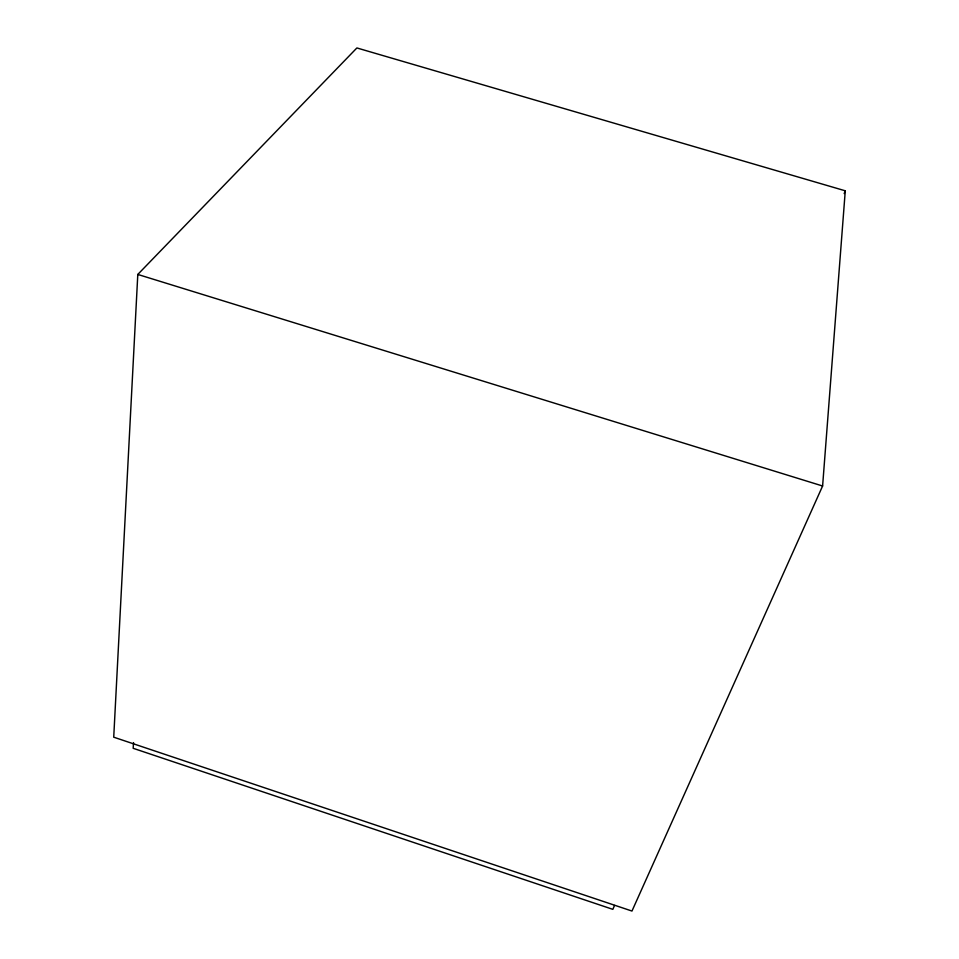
<?xml version="1.0" encoding="UTF-8"?>
<svg xmlns="http://www.w3.org/2000/svg" width="959" height="959" viewBox="0 0 959 959"><rect width="100%" height="100%" fill="white"/><g stroke="black" fill="none" stroke-linecap="round" stroke-linejoin="round"><path stroke-width="1.44" d="M137.796 274.442L113.725 737.183L631.969 911.05L822.606 485.997L845.275 190.805L356.892 47.95L137.796 274.442L822.606 485.997M133.541 742.59L133.169 748.296L612.837 909.348L614.539 905.428M844.184 193.586L845.275 190.805"/></g></svg>
